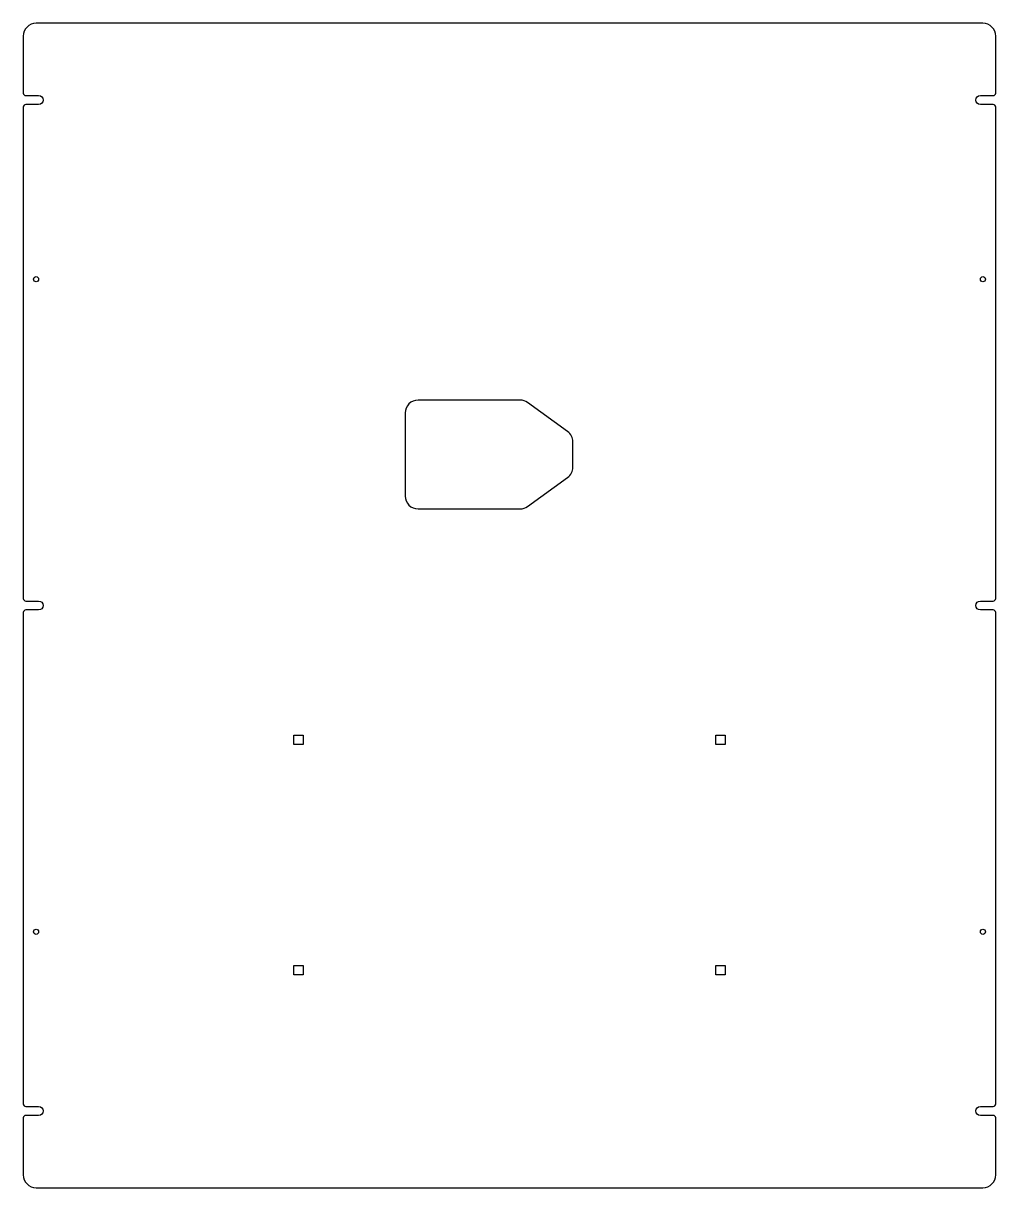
# Model space of a CAD drawing. Extents: x -380 to 380, y -455 to 455.
import ezdxf

# ---------------------------------------------------------------- set-up
doc = ezdxf.new("R2010")
doc.units = 0

msp = doc.modelspace()

# ---------------------------------------------------------------- linework, layer by layer
at = {"layer": '1'}
for points in [[(380, 445, 0.414214), (370, 455), (-370, 455, 0.414214), (-380, 445), (-380, 400.5, 0.414214), (-378, 398.5), (-368, 398.5, -1), (-368, 391.5), (-378, 391.5, 0.414214), (-380, 389.5), (-380, 5.5, 0.414214), (-378, 3.5), (-368, 3.5, -1), (-368, -3.5), (-378, -3.5, 0.414214), (-380, -5.5), (-380, -389.5, 0.414214), (-378, -391.5), (-368, -391.5, -1), (-368, -398.5), (-378, -398.5, 0.414214), (-380, -400.5), (-380, -445, 0.414214), (-370, -455), (370, -455, 0.414214), (380, -445), (380, -400.5, 0.414214), (378, -398.5), (368, -398.5, -1), (368, -391.5), (378, -391.5, 0.414214), (380, -389.5), (380, -5.5, 0.414214), (378, -3.5), (368, -3.5, -1), (368, 3.5), (378, 3.5, 0.414214), (380, 5.5), (380, 389.5, 0.414214), (378, 391.5), (368, 391.5, -1), (368, 398.5), (378, 398.5, 0.414214), (380, 400.5)], [(49.5, 127.89, 0.240574), (45.36, 135.99), (14.12, 158.6, 0.157904), (8.26, 160.5), (-71.5, 160.5, 0.414214), (-81.5, 150.5), (-81.5, 85.5, 0.414214), (-71.5, 75.5), (8.26, 75.5, 0.157904), (14.12, 77.4), (45.36, 100.01, 0.240574), (49.5, 108.11)]]:
    msp.add_lwpolyline(points, format="xyb", close=True, dxfattribs=at)
for points in [[(-161.35, -101.35), (-161.35, -108.65), (-168.65, -108.65), (-168.65, -101.35)], [(168.65, -101.35), (168.65, -108.65), (161.35, -108.65), (161.35, -101.35)], [(-161.35, -281.35), (-161.35, -288.65), (-168.65, -288.65), (-168.65, -281.35)], [(168.65, -281.35), (168.65, -288.65), (161.35, -288.65), (161.35, -281.35)]]:
    msp.add_lwpolyline(points, close=True, dxfattribs=at)
for centre in [(-370, 255), (370, 255), (-370, -255), (370, -255)]:
    msp.add_circle(centre, 2, dxfattribs=at)

doc.saveas('drawing.dxf')
